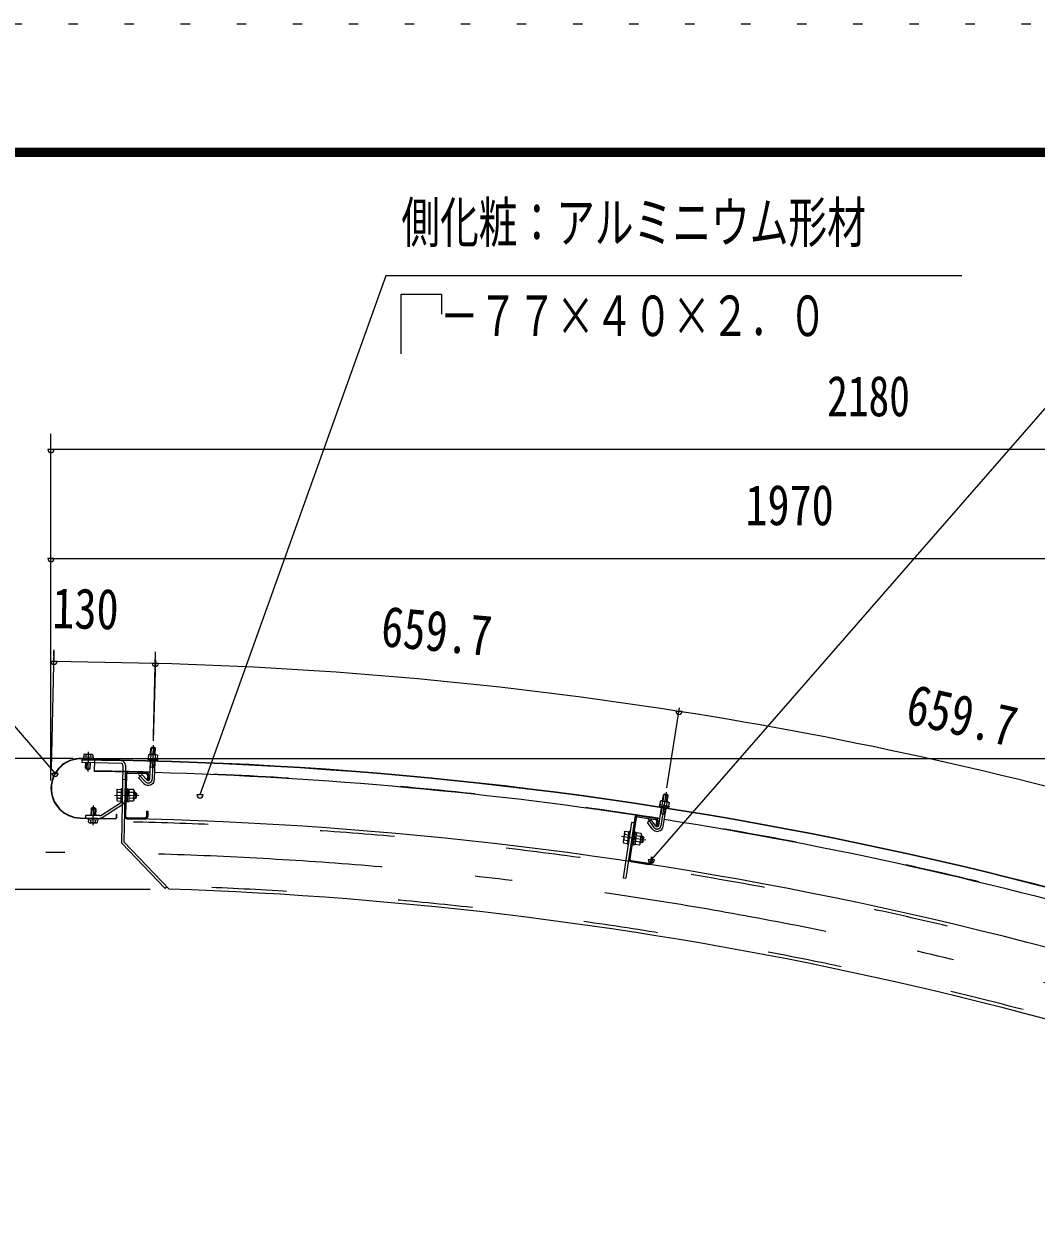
# Model space of a CAD drawing. Units: millimetres, scale not verified, with parts at other scales. Extents: x -25340 to 25345, y -10500 to 10500.
# Drawn here: x 15121 to 18372, y 6689 to 10500 of the extents above; entities that cross this region are included whole.
import ezdxf
from ezdxf.enums import TextEntityAlignment as Align

# ---------------------------------------------------------------- set-up
doc = ezdxf.new("R2010")
doc.units = ezdxf.units.MM
doc.header["$LTSCALE"] = 60
for name, pattern in [('USER2', [10, 4, -6]), ('USER3', [24, 12, -5, 2, -5]), ('USER4', [3, 0.5, -2.5])]:
    doc.linetypes.add(name, pattern=pattern)
for name, color, linetype, lineweight in [('0-6_2-02BOLD', 7, 'Continuous', 18), ('0-7_2-12HIDDEN', 3, 'USER2', 18), ('0-8_2-22CENTER', 3, 'USER3', 18), ('0-9_2-42THIN', 4, 'Continuous', 18), ('0-A_2-52DIM', 3, 'Continuous', 18), ('0-C_F-F', 5, 'Continuous', 18), ('0-D_F-E_J_ADD', 5, 'USER4', 18)]:
    doc.layers.add(name, color=color, linetype=linetype, lineweight=lineweight)
doc.styles.add('ＭＳ ゴシック', font='')
doc.styles.get('ＭＳ ゴシック').set_extended_font_data('MS Gothic')

msp = doc.modelspace()

# ---------------------------------------------------------------- linework, layer by layer
at = {"layer": '0-6_2-02BOLD'}
for p, q in [((15527.98, 8152.91), (15528.52, 8173.27)), ((15531.09, 8175.71), (15528.52, 8173.27)), ((15543.52, 8172.87), (15528.52, 8173.27)), ((15541.09, 8175.44), (15531.09, 8175.71)), ((15543.52, 8172.87), (15541.09, 8175.44)), ((15542.97, 8152.51), (15543.52, 8172.87)), ((15305.76, 8138.85), (15422.49, 8136.51)), ((15422.52, 8137.76), (15305.79, 8140.1)), ((15307.44, 8134.81), (15307.28, 8126.82)), ((15434.25, 8124.28), (15307.28, 8126.82)), ((15434.41, 8132.27), (15307.44, 8134.81)), ((15313.36, 8152.69), (15313.18, 8143.95)), ((15315.57, 8153.91), (15313.36, 8152.69)), ((15340.06, 8153.42), (15315.57, 8153.91)), ((15319.42, 8108.82), (15319.77, 8126.57)), ((15319.93, 8134.57), (15320.01, 8138.56)), ((15320.57, 8152.54), (15320.4, 8143.81)), ((15334.41, 8108.52), (15334.77, 8126.27)), ((15335.01, 8152.26), (15334.83, 8143.52)), ((15334.93, 8134.26), (15335.01, 8138.26)), ((15343.24, 8143.35), (15343.16, 8139.35)), ((15347.47, 8136.12), (15347.01, 8098.63)), ((15422.52, 8137.76), (15422.49, 8136.51)), ((15439.15, 8119.18), (15434.14, 7868.91)), ((15447.15, 8119.02), (15442.21, 7872.07)), ((15519.52, 8140.63), (15519.42, 8136.88)), ((15519.42, 8136.88), (15550.66, 8136.04)), ((15519.52, 8140.63), (15550.76, 8139.79)), ((15520.61, 8136.85), (15520.5, 8132.85)), ((15520.5, 8132.85), (15549.36, 8132.08)), ((15521.01, 8151.84), (15520.71, 8140.6)), ((15523.23, 8153.04), (15521.01, 8151.84)), ((15525.86, 8073.88), (15527.4, 8131.41)), ((15528.23, 8151.64), (15527.93, 8140.41)), ((15540.85, 8073.48), (15542.4, 8131.01)), ((15542.66, 8151.25), (15542.36, 8140.02)), ((15549.47, 8136.08), (15549.36, 8132.08)), ((15550.76, 8139.79), (15550.66, 8136.04)), ((15321.87, 8106.27), (15319.42, 8108.82)), ((15334.41, 8108.52), (15319.42, 8108.82)), ((15321.87, 8106.27), (15331.86, 8106.07)), ((15334.41, 8108.52), (15331.86, 8106.07)), ((15450.54, 8088.94), (15447.86, 7954.97)), ((15454.63, 8092.86), (15513.61, 8091.68)), ((15454.7, 8096.86), (15513.69, 8095.68)), ((15500.03, 8088.71), (15489.14, 8078.39)), ((15517.23, 8070.57), (15500.03, 8088.71)), ((15517.53, 8087.6), (15517.19, 8070.61)), ((15521.53, 8087.52), (15521.19, 8070.53)), ((15526.91, 8112.99), (15541.9, 8112.59)), ((15419.78, 8038.3), (15421.58, 8041.28)), ((15421.58, 8041.28), (15433.58, 8041.04)), ((15433.64, 8043.52), (15432.78, 8001.03)), ((15433.64, 8043.52), (15437.63, 8043.44)), ((15446.21, 8072.03), (15438.21, 8072.19)), ((15453.63, 8043.12), (15449.63, 8043.2)), ((15453.63, 8043.12), (15452.78, 8000.63)), ((15506.34, 8060.25), (15489.14, 8078.39)), ((15517.19, 8070.61), (15521.19, 8070.53)), ((15421.02, 8013.14), (15433.02, 8012.9)), ((15421.39, 8031.9), (15433.4, 8031.66)), ((15458.2, 8021.78), (15453.11, 8016.88)), ((15453.2, 8021.88), (15458.3, 8026.78)), ((15472.52, 8012.11), (15458.02, 8012.4)), ((15472.9, 8030.87), (15458.39, 8031.16)), ((15473.09, 8040.25), (15458.58, 8040.54)), ((15474.77, 8037.2), (15473.09, 8040.25)), ((15479.65, 8031.35), (15474.65, 8031.45)), ((15483.07, 8015.03), (15479.25, 8011.35)), ((15479.65, 8031.35), (15483.32, 8027.52)), ((15483.07, 8015.03), (15483.32, 8027.52)), ((17167.13, 8004.17), (17191.34, 8000.37)), ((17171.83, 8003.44), (17174.98, 8023.56)), ((17177.84, 8025.65), (17174.98, 8023.56)), ((17189.8, 8021.24), (17174.98, 8023.56)), ((17187.72, 8024.09), (17177.84, 8025.65)), ((17186.64, 8001.11), (17189.8, 8021.24)), ((17189.8, 8021.24), (17187.72, 8024.09)), ((15336.82, 7978.95), (15336.39, 7957.2)), ((15336.82, 7978.95), (15339.37, 7981.39)), ((15336.82, 7978.95), (15351.82, 7978.64)), ((15349.37, 7981.19), (15339.37, 7981.39)), ((15349.37, 7981.19), (15351.82, 7978.64)), ((15351.82, 7978.64), (15351.38, 7956.9)), ((15367.74, 7957.41), (15434.54, 8000.04)), ((15372.04, 7950.67), (15438.84, 7993.3)), ((15432.78, 8001.03), (15436.78, 8000.95)), ((15452.78, 8000.63), (15448.78, 8000.71)), ((15452.81, 8002.38), (15457.81, 8002.28)), ((15515.19, 7970.63), (15514.85, 7953.63)), ((15515.19, 7970.63), (15519.19, 7970.55)), ((15519.19, 7970.55), (15518.85, 7953.55)), ((17159.56, 7925.33), (17168.49, 7982.19)), ((17161.86, 7992.35), (17161.28, 7988.64)), ((17161.28, 7988.64), (17192.15, 7983.8)), ((17162.45, 7988.46), (17161.83, 7984.51)), ((17161.83, 7984.51), (17190.35, 7980.03)), ((17171.91, 8002.15), (17170.17, 7991.05)), ((17174.38, 7923.01), (17183.31, 7979.87)), ((17186.17, 7999.91), (17184.42, 7988.81)), ((17190.97, 7983.98), (17190.35, 7980.03)), ((17191.34, 8000.37), (17193.3, 7998.79)), ((17193.3, 7998.79), (17191.55, 7987.69)), ((15301.96, 7948.64), (15414.94, 7946.38)), ((15301.98, 7949.89), (15414.96, 7947.63)), ((15318.89, 7957.55), (15318.73, 7949.55)), ((15364.95, 7956.63), (15318.89, 7957.55)), ((15328, 7944.11), (15328.08, 7948.11)), ((15331.17, 7934.05), (15355.67, 7933.56)), ((15336.23, 7935.21), (15336.4, 7943.95)), ((15350.66, 7934.92), (15350.84, 7943.66)), ((15355.67, 7933.56), (15357.88, 7934.78)), ((15357.88, 7934.78), (15358.05, 7943.51)), ((15417.74, 7961.32), (15417.51, 7950.08)), ((15451.7, 7946.89), (15510.69, 7945.71)), ((15451.78, 7950.89), (15510.77, 7949.71)), ((17072.43, 7934.92), (17045.73, 7756.91)), ((17082.85, 7950.55), (17053.64, 7755.72)), ((17086.82, 7949.95), (17066.94, 7817.43)), ((17080.33, 7933.73), (17072.43, 7934.92)), ((17091.36, 7953.31), (17149.71, 7944.56)), ((17091.95, 7957.27), (17150.3, 7948.52)), ((17135.86, 7943.36), (17123.74, 7934.53)), ((17138.46, 7914.32), (17123.74, 7934.53)), ((17150.58, 7923.16), (17135.86, 7943.36)), ((17153.07, 7940.02), (17150.55, 7923.2)), ((17157.03, 7939.42), (17154.51, 7922.61)), ((17165.63, 7963.99), (17180.45, 7961.66)), ((17049.79, 7903.68), (17051.96, 7906.4)), ((17050.57, 7897.13), (17062.45, 7895.34)), ((17051.96, 7906.4), (17063.84, 7904.62)), ((17064.21, 7907.08), (17057.9, 7865.05)), ((17064.21, 7907.08), (17068.16, 7906.49)), ((17083.98, 7904.11), (17080.03, 7904.71)), ((17088.67, 7901.64), (17082.89, 7863.07)), ((17083.72, 7902.38), (17088.67, 7901.64)), ((17101.52, 7889.48), (17087.17, 7891.64)), ((17102.91, 7898.76), (17088.56, 7900.91)), ((17104.18, 7895.52), (17102.91, 7898.76)), ((17108.27, 7889.09), (17103.33, 7889.84)), ((17108.27, 7889.09), (17105.31, 7869.32)), ((17108.27, 7889.09), (17111.43, 7884.83)), ((17150.55, 7923.2), (17154.51, 7922.61)), ((15587.84, 7720.48), (15442.21, 7872.07)), ((17047.79, 7878.57), (17059.66, 7876.79)), ((17057.9, 7865.05), (17061.86, 7864.46)), ((17077.94, 7863.82), (17082.89, 7863.07)), ((17085.78, 7882.36), (17080.09, 7878.15)), ((17080.83, 7883.1), (17086.52, 7887.3)), ((17098.74, 7870.93), (17084.39, 7873.08)), ((17105.31, 7869.32), (17100.37, 7870.06)), ((17109.57, 7872.47), (17105.31, 7869.32)), ((17109.57, 7872.47), (17111.43, 7884.83)), ((17070.31, 7812.89), (17128.65, 7804.13)), ((17135.72, 7824.31), (17133.2, 7807.5)), ((17135.72, 7824.31), (17139.68, 7823.72)), ((17139.68, 7823.72), (17137.15, 7806.9)), ((17069.71, 7808.93), (17128.06, 7800.18)), ((17045.73, 7756.91), (17053.64, 7755.72))]:
    msp.add_line(p, q, dxfattribs=at)
for points in [[(15343.24, 8143.35), (15311.99, 8143.98), (15311.91, 8139.98)], [(15340.06, 8153.42), (15342.22, 8152.11), (15342.05, 8143.38)], [(15523.23, 8153.04), (15547.72, 8152.38), (15549.87, 8151.06), (15549.57, 8139.82)], [(15453.6, 8041.37), (15458.59, 8041.27), (15457.81, 8002.28)], [(15419.78, 8038.3), (15419.15, 8006.81), (15420.83, 8003.76), (15432.83, 8003.52)], [(15474.77, 8037.2), (15474.13, 8005.71), (15472.33, 8002.72), (15457.83, 8003.02)], [(15479.65, 8031.35), (15479.25, 8011.35), (15474.25, 8011.45)], [(17167.13, 8004.17), (17164.78, 8003.27), (17163.04, 7992.16)], [(17161.86, 7992.35), (17192.73, 7987.5), (17192.15, 7983.8)], [(15328, 7944.11), (15359.24, 7943.49), (15359.32, 7947.49)], [(15331.17, 7934.05), (15329.01, 7935.35), (15329.19, 7944.09)], [(15417.74, 7961.32), (15418.99, 7961.3), (15418.76, 7950.05)], [(17049.79, 7903.68), (17045.12, 7872.53), (17046.4, 7869.29), (17058.27, 7867.51)], [(17083.98, 7904.11), (17077.68, 7862.08), (17073.72, 7862.68)], [(17104.18, 7895.52), (17099.51, 7864.37), (17097.34, 7861.65), (17082.99, 7863.8)], [(15580.77, 7727.84), (15575, 7722.3), (15434.14, 7868.91)]]:
    msp.add_lwpolyline(points, dxfattribs=at)
for centre, radius, start, end in [((15303.87, 8044.37), 95.75, 88.854, 268.854), ((15303.87, 8044.37), 94.5, 88.854, 268.854), ((15316.88, 8148.09), 5.79, 50.30775, 88.854), ((15327.39, 8132.39), 21.27, 69.02267, 108.68311), ((15338.52, 8147.65), 5.79, 88.854, 127.38544), ((15191.48, -4661.8), 12797.62, 65.66528, 89.30167), ((15191.48, -4661.8), 12798.88, 65.66528, 89.30167), ((15434.15, 8119.28), 5, 358.854, 88.854), ((15434.15, 8119.28), 13, 358.854, 88.854), ((15524.5, 8147.21), 5.79, 49.93085, 88.46228), ((15534.91, 8131.44), 21.27, 68.63316, 108.29361), ((15546.14, 8146.63), 5.79, 88.46228, 127.00851), ((15191.48, -4661.8), 12761.37, 88.49597, 89.30167), ((15454.54, 8088.86), 8, 88.854, 178.854), ((15454.54, 8088.86), 4, 88.854, 178.854), ((15513.53, 8087.68), 4, 358.854, 88.854), ((15513.53, 8087.68), 8, 358.854, 88.854), ((15191.48, -4661.8), 12761.37, 81.1133, 88.42862), ((15520.86, 8074.01), 20, 223.46228, 358.48836), ((15520.86, 8074.01), 5, 223.46228, 358.51442), ((15426.37, 8008.34), 7.19, 138.12717, 178.854), ((15445.61, 8022.03), 26.15, 157.82858, 199.87939), ((15426.93, 8036.48), 7.19, 178.854, 219.58083), ((15431.85, 8004.26), 5, 302.54407, 358.854), ((15431.85, 8004.26), 13, 302.54407, 358.854), ((15466.98, 8007.52), 7.19, 358.854, 39.58083), ((15448.31, 8021.98), 26.15, 337.82858, 19.87941), ((15467.55, 8035.67), 7.19, 318.12717, 358.854), ((17167.64, 7998.23), 5.79, 42.54817, 81.07961), ((17175.93, 7981.26), 21.27, 61.25049, 100.91093), ((17189.03, 7994.88), 5.79, 81.07961, 119.62584), ((15332.71, 7939.81), 5.79, 268.854, 307.38544), ((15343.84, 7955.08), 21.27, 249.02267, 288.68311), ((15354.36, 7939.38), 5.79, 230.30775, 268.854), ((15365.04, 7961.63), 13, 268.854, 302.54407), ((15365.04, 7961.63), 5, 268.854, 302.54407), ((15415.01, 7950.13), 3.75, 268.854, 358.854), ((15415.01, 7950.13), 2.5, 268.854, 358.854), ((15191.48, -4661.8), 12611.38, 65.80466, 88.854), ((15451.86, 7954.89), 8, 178.854, 268.854), ((15451.86, 7954.89), 4, 178.854, 268.854), ((15510.85, 7953.71), 8, 268.854, 358.854), ((15510.85, 7953.71), 4, 268.854, 358.854), ((17090.77, 7949.36), 8, 81.47133, 171.47133), ((17090.77, 7949.36), 4, 81.47133, 171.47133), ((17149.12, 7940.61), 4, 351.47133, 81.47133), ((17149.12, 7940.61), 8, 351.47133, 81.47133), ((15191.48, -4661.8), 12761.37, 73.73062, 81.04594), ((17073.31, 7884.23), 26.15, 150.44592, 192.49673), ((17056.65, 7900.96), 7.19, 171.47133, 212.19815), ((17075.99, 7883.83), 26.15, 330.44592, 12.49673), ((17096.82, 7894.93), 7.19, 310.74449, 351.47133), ((17154.62, 7926.1), 20, 216.07961, 351.10568), ((17154.62, 7926.1), 5, 216.07961, 351.13176), ((17052.48, 7873.12), 7.19, 130.74449, 171.47133), ((17092.65, 7867.1), 7.19, 351.47133, 32.19815), ((17070.9, 7816.84), 8, 171.47133, 261.47133), ((17070.9, 7816.84), 4, 171.47133, 261.47133), ((17129.24, 7808.09), 8, 261.47133, 351.47133), ((17129.24, 7808.09), 4, 261.47133, 351.47133), ((15191.48, -4661.8), 12388.63, 67.05199, 88.16655)]:
    msp.add_arc(centre, radius, start, end, dxfattribs=at)
at = {"layer": '0-7_2-12HIDDEN'}
for radius, start, end in [(12762.62, 88.49596, 89.30167), (12762.62, 81.1133, 88.42862), (12600.87, 65.80389, 88.854), (12762.62, 73.73062, 81.04594), (12399.12, 67.01985, 88.21622)]:
    msp.add_arc((15191.48, -4661.8), radius, start, end, dxfattribs=at)
at = {"layer": '0-8_2-22CENTER'}
for p, q in [((15327.96, 8161.16), (15326.71, 8098.67)), ((15536.28, 8182.45), (15533.35, 8073.67)), ((15489.43, 8089), (15511.79, 8065.41)), ((15411.96, 8022.7), (15490.7, 8021.13)), ((17183.85, 8031.66), (17166.97, 7924.16)), ((15343.27, 7926.31), (15344.52, 7988.79)), ((17125.38, 7945.01), (17144.52, 7918.74)), ((17117.92, 7877.54), (17040.04, 7889.22))]:
    msp.add_line(p, q, dxfattribs=at)
for centre, radius, start, end in [((15520.86, 8074.01), 12.5, 223.4623, 358.4623), ((17154.62, 7926.1), 12.5, 216.07962, 351.07962), ((15191.48, -4661.8), 12500, 65.24121, 90)]:
    msp.add_arc(centre, radius, start, end, dxfattribs=at)
at = {"layer": '0-9_2-42THIN'}
for p, q in [((15529.98, 8152.85), (15530.58, 8175.22)), ((15540.98, 8152.56), (15541.57, 8174.92)), ((15321.77, 8126.53), (15321.38, 8106.78)), ((15322.01, 8138.52), (15321.93, 8134.52)), ((15332.77, 8126.3), (15332.37, 8106.56)), ((15333.01, 8138.3), (15332.93, 8134.3)), ((15539.9, 8112.64), (15540.4, 8131.07)), ((15541.81, 8109.12), (15539.9, 8112.64)), ((15474.3, 8013.95), (15481.8, 8013.8)), ((15474.6, 8028.95), (15482.1, 8028.8)), ((17173.8, 8003.13), (17177.27, 8025.23)), ((17184.67, 8001.42), (17188.13, 8023.52)), ((15338.39, 7957.16), (15338.86, 7980.91)), ((15349.38, 7956.94), (15349.86, 7980.68)), ((17178.47, 7961.97), (17181.33, 7980.18)), ((17179.91, 7958.24), (17178.47, 7961.97)), ((17100.74, 7872.53), (17108.15, 7871.42)), ((17102.96, 7887.36), (17110.38, 7886.25))]:
    msp.add_line(p, q, dxfattribs=at)
for points in [[(15526.81, 8109.53), (15528.91, 8112.94), (15529.4, 8131.36)], [(17165.09, 7960.56), (17167.61, 7963.68), (17170.46, 7981.89)]]:
    msp.add_lwpolyline(points, dxfattribs=at)
at = {"layer": '0-A_2-52DIM'}
for p, q in [((16283.13, 9689.93), (15686.29, 8023.4)), ((18133.13, 9689.93), (16283.13, 9689.93)), ((18770.47, 9689.93), (17135.83, 7814.39)), ((16333.13, 9631.38), (16461.91, 9631.38)), ((16333.13, 9439.93), (16333.13, 9631.38)), ((16461.91, 9631.38), (16461.91, 9566.98)), ((15208.12, 8069.37), (15208.12, 9182.46)), ((15218.12, 9132.46), (15198.12, 9132.46)), ((20658.12, 9132.46), (15208.12, 9132.46)), ((14533.12, 8889.93), (15221.26, 8092.25)), ((15218.12, 8782.47), (15198.12, 8782.47)), ((15208.12, 8782.47), (20658.12, 8782.47)), ((15209.31, 8104.68), (15218.7, 8489.38)), ((15217.95, 8451.89), (15216.92, 8484.95)), ((15537.01, 8214.19), (15544.08, 8482.87)), ((15227.95, 8451.89), (15207.95, 8451.89)), ((15543.33, 8445.38), (15217.95, 8451.89)), ((15553.33, 8445.38), (15533.33, 8445.38)), ((15543.65, 8457.15), (15536.67, 8197.1)), ((17186.12, 8046.14), (17226.46, 8303.15)), ((17234.63, 8291.51), (17214.63, 8291.51)), ((15278.87, 8139.93), (13708.12, 8139.93)), ((15328.87, 8140.12), (19508.47, 8140.12)), ((15231.26, 8092.25), (15211.26, 8092.25)), ((15696.29, 8023.4), (15676.29, 8023.4)), ((17145.83, 7814.39), (17125.83, 7814.39)), ((15526.5, 7719.93), (14058.13, 7719.93))]:
    msp.add_line(p, q, dxfattribs=at)
for centre, radius, start, end in [((15208.12, 9132.46), 10, 180, 0), ((15208.12, 8782.47), 10, 180, 0), ((15217.95, 8451.89), 10, 180, 0), ((15543.33, 8445.38), 10, 180, 0), ((15191.46, -4661.88), 13111.98, 81.07959, 88.46222), ((17224.63, 8291.51), 10, 180, 0), ((15191.46, -4661.88), 13111.99, 73.69698, 81.07959), ((15221.26, 8092.25), 10, 180, 0), ((15686.29, 8023.4), 10, 180, 0), ((17135.83, 7814.39), 10, 180, 0)]:
    msp.add_arc(centre, radius, start, end, dxfattribs=at)
at = {"layer": '0-C_F-F'}
for p, q in [((-3855.46, 10100), (24844.54, 10100)), ((-3852.96, 10097.5), (24842.03, 10097.5)), ((-3850.46, 10095), (24839.54, 10095)), ((-3847.96, 10092.5), (24837.04, 10092.5)), ((-3845.46, 10090), (24834.54, 10090)), ((-3842.96, 10087.5), (24832.04, 10087.5)), ((-3840.46, 10085), (24829.53, 10085)), ((-3837.96, 10082.5), (24827.04, 10082.5)), ((-3835.46, 10080), (24824.54, 10080)), ((-3832.96, 10077.5), (24822.04, 10077.5)), ((-3830.46, 10075), (24819.54, 10075))]:
    msp.add_line(p, q, dxfattribs=at)
at = {"layer": '0-D_F-E_J_ADD'}
msp.add_line((-4355.46, 10500), (25344.54, 10500), dxfattribs=at)

# ---------------------------------------------------------------- texts
at = {"layer": '0-A_2-52DIM', "color": 7, "style": 'ＭＳ ゴシック'}
for s, width, p in [('側化粧：アルミニウム形材', 0.7, (16333.13, 9757.7)), ('\u3000－７７×４０×２．０', 0.7, (16333.13, 9457.7)), ('2180', 0.75, (17700.62, 9200.23)), ('1970', 0.8, (17438.12, 8850.23))]:
    msp.add_text(s, height=130.2, dxfattribs=dict(at, width=width)).set_placement(p, align=Align.BOTTOM_LEFT)
at = {"layer": '0-A_2-52DIM', "color": 7, "style": 'ＭＳ ゴシック', "width": 0.8}
for s, rotation, p in [('130', 358.854, (15210.78, 8519.81)), ('659.7', 354.771, (16260.79, 8462.53)), ('659.7', 347.388, (17938.35, 8216.33))]:
    msp.add_text(s, height=130.2, rotation=rotation, dxfattribs=at).set_placement(p, align=Align.BOTTOM_LEFT)

doc.saveas('drawing.dxf')
